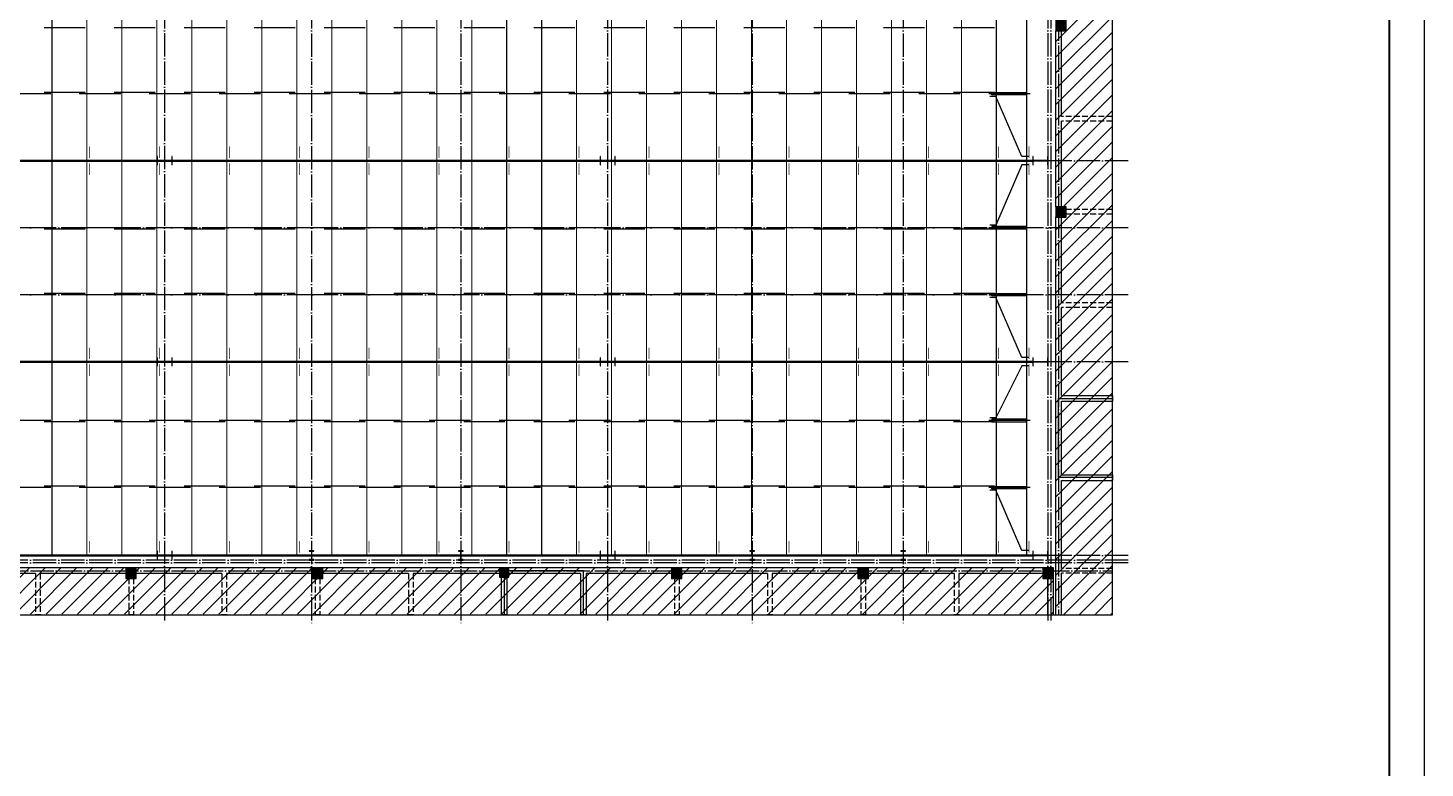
# Model space of a CAD drawing. Extents: x 447413 to 2975780, y -1432727 to 1301644.
# Drawn here: x 2320004 to 2379922, y -505126 to -473358 of the extents above; entities that cross this region are included whole.
import ezdxf

# ---------------------------------------------------------------- set-up
doc = ezdxf.new("R2010")
doc.units = 0
doc.header["$LTSCALE"] = 1000
doc.header["$MEASUREMENT"] = 0
doc.linetypes.add('DASH', pattern=[0.35, 0.25, -0.1])
doc.linetypes.add('DOTE', pattern=[2.42, 2, -0.2, 0.02, -0.2])
for name, color, linetype in [('3T_WOOD', 21, 'Continuous'), ('COLUMN', 9, 'Continuous'), ('DIM_SYMB', 3, 'Continuous'), ('DOTE', 1, 'Continuous'), ('LG', 200, 'Continuous'), ('PUB_HATCH', 8, 'Continuous'), ('X公厕', 21, 'Continuous'), ('图框', 253, 'Continuous'), ('柱子', 3, 'Continuous')]:
    doc.layers.add(name, color=color, linetype=linetype)
for name, color, linetype, lineweight in [('WALL', 140, 'Continuous', 25), ('屋面隅撑', 10, 'Continuous', 30), ('檩条', 7, 'Continuous', 18), ('钢梁', 141, 'Continuous', 18)]:
    doc.layers.add(name, color=color, linetype=linetype, lineweight=lineweight)

# ---------------------------------------------------------------- blocks, each defined once
blk = doc.blocks.new('A$C6B0021A6')
at = {"layer": '图框', "color": 2, "const_width": 40, "elevation": -84000}
blk.add_lwpolyline([(20, 84120), (118920, 84120), (118920, 20), (20, 20)], close=True, dxfattribs=at)
at = {"layer": '图框', "color": 153, "const_width": 58, "elevation": -84000}
blk.add_lwpolyline([(111420, 1020), (2520, 1020), (2520, 83120), (111420, 83120)], close=True, dxfattribs=at)
blk = doc.blocks.new('_FZH')
blk.add_lwpolyline([(-0.5, -0.5), (0.5, -0.5), (0.5, 0.5), (-0.5, 0.5)], close=True)
at = {"layer": 'PUB_HATCH'}
blk.add_solid([(-0.5, -0.5), (0.5, -0.5), (-0.5, 0.5), (0.5, 0.5)], dxfattribs=at)

msp = doc.modelspace()

# ---------------------------------------------------------------- hatches: boundary and pattern name
at = {"layer": 'PUB_HATCH'}
h = msp.add_hatch(dxfattribs=at)
h.set_pattern_fill('ANSI31', color=256, scale=300, style=0)
h.set_pattern_definition([(45, (2335527.2, -429763.64), (-336.7596, 336.7596), [])])
h.paths.add_polyline_path([(2364085.8, -444536.9), (2366515.7, -444536.9), (2366515.7, -498541.5), (2364085.8, -498541.5)])
h = msp.add_hatch(dxfattribs=at)
h.set_pattern_fill('ANSI31', color=256, scale=300, style=0)
h.set_pattern_definition([(45, (2031895.8, -429763.64), (-336.7596, 336.7596), [])])
h.paths.add_polyline_path([(2363985.8, -496546.5), (2267966.1, -496546.5), (2267966.1, -498514.9), (2363985.8, -498514.9)])

# ---------------------------------------------------------------- linework, layer by layer
at = {"layer": '3T_WOOD', "linetype": 'DASH'}
for p, q in [((2366515.7, -477156.5, 126000), (2364325.8, -477156.5, 126000)), ((2366515.7, -477356.5, 126000), (2364325.8, -477356.5, 126000)), ((2366515.7, -477356.5, 126000), (2366515.7, -477156.5, 126000)), ((2366515.7, -481156.5, 126000), (2364535.8, -481156.5, 126000)), ((2366515.7, -481356.5, 126000), (2364535.8, -481356.5, 126000)), ((2366515.7, -481356.5, 126000), (2366515.7, -481156.5, 126000)), ((2366515.7, -485156.5, 126000), (2364325.8, -485156.5, 126000)), ((2366515.7, -485356.5, 126000), (2366515.7, -485156.5, 126000)), ((2366515.7, -485356.5, 126000), (2364325.8, -485356.5, 126000)), ((2366515.7, -496556.5, 126000), (2364325.8, -496556.5, 126000)), ((2366515.7, -496756.5, 126000), (2366515.7, -496556.5, 126000)), ((2320326.1, -496776.5, 126000), (2320326.1, -498541.5, 126000)), ((2320526.1, -496776.5, 126000), (2320526.1, -498541.5, 126000)), ((2324326.1, -496986.5, 126000), (2324326.1, -498541.5, 126000)), ((2324526.1, -496986.5, 126000), (2324526.1, -498541.5, 126000)), ((2328326.1, -496776.5, 126000), (2328326.1, -498541.5, 126000)), ((2328526.1, -496776.5, 126000), (2328526.1, -498541.5, 126000)), ((2332326.1, -496986.5, 126000), (2332326.1, -498541.5, 126000)), ((2332526.1, -496986.5, 126000), (2332526.1, -498541.5, 126000)), ((2336326.1, -496776.5, 126000), (2336326.1, -498541.5, 126000)), ((2336526.1, -496776.5, 126000), (2336526.1, -498541.5, 126000)), ((2347726.1, -496986.5, 126000), (2347726.1, -498541.5, 126000)), ((2347926.1, -496986.5, 126000), (2347926.1, -498541.5, 126000)), ((2351726.1, -496776.5, 126000), (2351726.1, -498541.5, 126000)), ((2351926.1, -496776.5, 126000), (2351926.1, -498541.5, 126000)), ((2355726.1, -496986.5, 126000), (2355726.1, -498541.5, 126000)), ((2355926.1, -496986.5, 126000), (2355926.1, -498541.5, 126000)), ((2359726.1, -496776.5, 126000), (2359726.1, -498541.5, 126000)), ((2359926.1, -496776.5, 126000), (2359926.1, -498541.5, 126000)), ((2366515.7, -496756.5, 126000), (2364325.8, -496756.5, 126000)), ((2320526.1, -498541.5, 126000), (2320326.1, -498541.5, 126000)), ((2324526.1, -498541.5, 126000), (2324326.1, -498541.5, 126000)), ((2328526.1, -498541.5, 126000), (2328326.1, -498541.5, 126000)), ((2332526.1, -498541.5, 126000), (2332326.1, -498541.5, 126000)), ((2336526.1, -498541.5, 126000), (2336326.1, -498541.5, 126000)), ((2347926.1, -498541.5, 126000), (2347726.1, -498541.5, 126000)), ((2351926.1, -498541.5, 126000), (2351726.1, -498541.5, 126000)), ((2355926.1, -498541.5, 126000), (2355726.1, -498541.5, 126000)), ((2359926.1, -498541.5, 126000), (2359726.1, -498541.5, 126000))]:
    msp.add_line(p, q, dxfattribs=at)
at = {"layer": 'DIM_SYMB', "elevation": 126000}
for points in [[(2366515.7, -498541.5), (2366515.7, -438704.1), (2366200.7, -438589.4), (2366830.7, -438478.3), (2366515.7, -438366.6), (2366515.7, -378529.1)], [(2266739.9, -498541.5), (2316459.1, -498541.5), (2316573.7, -498226.5), (2316684.8, -498856.5), (2316796.6, -498541.5), (2366515.7, -498541.5)]]:
    msp.add_lwpolyline(points, dxfattribs=at)
at = {"layer": 'DOTE', "color": 8, "linetype": 'DOTE', "ltscale": 0.5}
for p, q in [((2325865.8, -377995.7, 126000), (2325865.8, -498983.1, 126000)), ((2344865.8, -377995.7, 126000), (2344865.8, -498983.1, 126000)), ((2363865.8, -377995.7, 126000), (2363865.8, -498983.1, 126000)), ((2367195, -479056.5, 126000), (2266776.3, -479056.5, 126000)), ((2367195, -481931.5, 126000), (2266776.3, -481931.5, 126000)), ((2367195, -484811.5, 126000), (2266776.3, -484811.5, 126000)), ((2367195, -487686.5, 126000), (2266776.3, -487686.5, 126000)), ((2367195, -495996.5, 126000), (2266776.3, -495996.5, 126000)), ((2367195, -496316.5, 126000), (2266776.3, -496316.5, 126000))]:
    msp.add_line(p, q, dxfattribs=at)
at = {"layer": 'DOTE', "linetype": 'DOTE', "ltscale": 0.5}
for p, q in [((2363745.8, -377995.7, 126000), (2363745.8, -498983.1, 126000)), ((2367195, -496196.5, 126000), (2266776.3, -496196.5, 126000))]:
    msp.add_line(p, q, dxfattribs=at)
at = {"layer": 'DOTE', "color": 8, "linetype": 'DOTE', "ltscale": 0.5, "elevation": 126000}
for points in [[(2332166.1, -378003.3), (2332166.1, -498989.2)], [(2338566.1, -378003.3), (2338566.1, -498989.2)], [(2351066.1, -378003.3), (2351066.1, -498989.2)], [(2357546.1, -378003.3), (2357546.1, -498989.2)], [(2364205.8, -378529.1), (2364205.8, -498541.5)], [(2268086.1, -496656.5), (2366515.7, -496656.5)]]:
    msp.add_lwpolyline(points, dxfattribs=at)
at = {"layer": 'LG'}
for p, q in [((2322461.2, -473359, 126000), (2320701.8, -473359, 126000)), ((2325461.2, -473359, 126000), (2323701.8, -473359, 126000)), ((2328461.2, -473359, 126000), (2326701.8, -473359, 126000)), ((2331461.2, -473359, 126000), (2329701.8, -473359, 126000)), ((2334461.2, -473359, 126000), (2332701.8, -473359, 126000)), ((2337461.2, -473359, 126000), (2335701.8, -473359, 126000)), ((2340461.2, -473359, 126000), (2338701.8, -473359, 126000)), ((2343461.2, -473359, 126000), (2341701.8, -473359, 126000)), ((2346461.2, -473359, 126000), (2344701.8, -473359, 126000)), ((2349461.2, -473359, 126000), (2347701.8, -473359, 126000)), ((2352461.2, -473359, 126000), (2350701.8, -473359, 126000)), ((2355461.2, -473359, 126000), (2353701.8, -473359, 126000)), ((2358461.2, -473359, 126000), (2356701.8, -473359, 126000)), ((2361461.2, -473359, 126000), (2359701.8, -473359, 126000)), ((2320981.8, -476181.5, 126000), (2319207.7, -476181.5, 126000)), ((2322461.2, -476124, 126000), (2320701.8, -476124, 126000)), ((2323981.8, -476181.5, 126000), (2322207.7, -476181.5, 126000)), ((2325461.2, -476124, 126000), (2323701.8, -476124, 126000)), ((2326981.8, -476181.5, 126000), (2325207.7, -476181.5, 126000)), ((2328461.2, -476124, 126000), (2326701.8, -476124, 126000)), ((2329981.8, -476181.5, 126000), (2328207.7, -476181.5, 126000)), ((2331461.2, -476124, 126000), (2329701.8, -476124, 126000)), ((2332981.8, -476181.5, 126000), (2331207.7, -476181.5, 126000)), ((2334461.2, -476124, 126000), (2332701.8, -476124, 126000)), ((2335981.8, -476181.5, 126000), (2334207.7, -476181.5, 126000)), ((2337461.2, -476124, 126000), (2335701.8, -476124, 126000)), ((2338981.8, -476181.5, 126000), (2337207.7, -476181.5, 126000)), ((2340461.2, -476124, 126000), (2338701.8, -476124, 126000)), ((2341981.8, -476181.5, 126000), (2340207.7, -476181.5, 126000)), ((2343461.2, -476124, 126000), (2341701.8, -476124, 126000)), ((2344981.8, -476181.5, 126000), (2343207.7, -476181.5, 126000)), ((2346461.2, -476124, 126000), (2344701.8, -476124, 126000)), ((2347981.8, -476181.5, 126000), (2346207.7, -476181.5, 126000)), ((2349461.2, -476124, 126000), (2347701.8, -476124, 126000)), ((2350981.8, -476181.5, 126000), (2349207.7, -476181.5, 126000)), ((2352461.2, -476124, 126000), (2350701.8, -476124, 126000)), ((2353981.8, -476181.5, 126000), (2352207.7, -476181.5, 126000)), ((2355461.2, -476124, 126000), (2353701.8, -476124, 126000)), ((2356981.8, -476181.5, 126000), (2355207.7, -476181.5, 126000)), ((2358461.2, -476124, 126000), (2356701.8, -476124, 126000)), ((2359981.8, -476181.5, 126000), (2358207.7, -476181.5, 126000)), ((2361461.2, -476124, 126000), (2359701.8, -476124, 126000)), ((2362981.8, -476181.5, 126000), (2361207.7, -476181.5, 126000)), ((2320981.8, -481931.5, 126000), (2319207.7, -481931.5, 126000)), ((2322461.2, -481989, 126000), (2320701.8, -481989, 126000)), ((2323981.8, -481931.5, 126000), (2322207.7, -481931.5, 126000)), ((2325461.2, -481989, 126000), (2323701.8, -481989, 126000)), ((2326981.8, -481931.5, 126000), (2325207.7, -481931.5, 126000)), ((2328461.2, -481989, 126000), (2326701.8, -481989, 126000)), ((2329981.8, -481931.5, 126000), (2328207.7, -481931.5, 126000)), ((2331461.2, -481989, 126000), (2329701.8, -481989, 126000)), ((2332981.8, -481931.5, 126000), (2331207.7, -481931.5, 126000)), ((2334461.2, -481989, 126000), (2332701.8, -481989, 126000)), ((2335981.8, -481931.5, 126000), (2334207.7, -481931.5, 126000)), ((2337461.2, -481989, 126000), (2335701.8, -481989, 126000)), ((2338981.8, -481931.5, 126000), (2337207.7, -481931.5, 126000)), ((2340461.2, -481989, 126000), (2338701.8, -481989, 126000)), ((2341981.8, -481931.5, 126000), (2340207.7, -481931.5, 126000)), ((2343461.2, -481989, 126000), (2341701.8, -481989, 126000)), ((2344981.8, -481931.5, 126000), (2343207.7, -481931.5, 126000)), ((2346461.2, -481989, 126000), (2344701.8, -481989, 126000)), ((2347981.8, -481931.5, 126000), (2346207.7, -481931.5, 126000)), ((2349461.2, -481989, 126000), (2347701.8, -481989, 126000)), ((2350981.8, -481931.5, 126000), (2349207.7, -481931.5, 126000)), ((2352461.2, -481989, 126000), (2350701.8, -481989, 126000)), ((2353981.8, -481931.5, 126000), (2352207.7, -481931.5, 126000)), ((2355461.2, -481989, 126000), (2353701.8, -481989, 126000)), ((2356981.8, -481931.5, 126000), (2355207.7, -481931.5, 126000)), ((2358461.2, -481989, 126000), (2356701.8, -481989, 126000)), ((2359981.8, -481931.5, 126000), (2358207.7, -481931.5, 126000)), ((2361461.2, -481989, 126000), (2359701.8, -481989, 126000)), ((2362981.8, -481931.5, 126000), (2361207.7, -481931.5, 126000)), ((2320981.8, -484811.5, 126000), (2319207.7, -484811.5, 126000)), ((2322461.2, -484754, 126000), (2320701.8, -484754, 126000)), ((2323981.8, -484811.5, 126000), (2322207.7, -484811.5, 126000)), ((2325461.2, -484754, 126000), (2323701.8, -484754, 126000)), ((2326981.8, -484811.5, 126000), (2325207.7, -484811.5, 126000)), ((2328461.2, -484754, 126000), (2326701.8, -484754, 126000)), ((2329981.8, -484811.5, 126000), (2328207.7, -484811.5, 126000)), ((2331461.2, -484754, 126000), (2329701.8, -484754, 126000)), ((2332981.8, -484811.5, 126000), (2331207.7, -484811.5, 126000)), ((2334461.2, -484754, 126000), (2332701.8, -484754, 126000)), ((2335981.8, -484811.5, 126000), (2334207.7, -484811.5, 126000)), ((2337461.2, -484754, 126000), (2335701.8, -484754, 126000)), ((2338981.8, -484811.5, 126000), (2337207.7, -484811.5, 126000)), ((2340461.2, -484754, 126000), (2338701.8, -484754, 126000)), ((2341981.8, -484811.5, 126000), (2340207.7, -484811.5, 126000)), ((2343461.2, -484754, 126000), (2341701.8, -484754, 126000)), ((2344981.8, -484811.5, 126000), (2343207.7, -484811.5, 126000)), ((2346461.2, -484754, 126000), (2344701.8, -484754, 126000)), ((2347981.8, -484811.5, 126000), (2346207.7, -484811.5, 126000)), ((2349461.2, -484754, 126000), (2347701.8, -484754, 126000)), ((2350981.8, -484811.5, 126000), (2349207.7, -484811.5, 126000)), ((2352461.2, -484754, 126000), (2350701.8, -484754, 126000)), ((2353981.8, -484811.5, 126000), (2352207.7, -484811.5, 126000)), ((2355461.2, -484754, 126000), (2353701.8, -484754, 126000)), ((2356981.8, -484811.5, 126000), (2355207.7, -484811.5, 126000)), ((2358461.2, -484754, 126000), (2356701.8, -484754, 126000)), ((2359981.8, -484811.5, 126000), (2358207.7, -484811.5, 126000)), ((2361461.2, -484754, 126000), (2359701.8, -484754, 126000)), ((2362981.8, -484811.5, 126000), (2361207.7, -484811.5, 126000)), ((2320981.8, -490208.4, 126000), (2319207.7, -490208.4, 126000)), ((2322461.2, -490265.9, 126000), (2320701.8, -490265.9, 126000)), ((2323981.8, -490208.4, 126000), (2322207.7, -490208.4, 126000)), ((2325461.2, -490265.9, 126000), (2323701.8, -490265.9, 126000)), ((2326981.8, -490208.4, 126000), (2325207.7, -490208.4, 126000)), ((2328461.2, -490265.9, 126000), (2326701.8, -490265.9, 126000)), ((2329981.8, -490208.4, 126000), (2328207.7, -490208.4, 126000)), ((2331461.2, -490265.9, 126000), (2329701.8, -490265.9, 126000)), ((2332981.8, -490208.4, 126000), (2331207.7, -490208.4, 126000)), ((2334461.2, -490265.9, 126000), (2332701.8, -490265.9, 126000)), ((2335981.8, -490208.4, 126000), (2334207.7, -490208.4, 126000)), ((2337461.2, -490265.9, 126000), (2335701.8, -490265.9, 126000)), ((2338981.8, -490208.4, 126000), (2337207.7, -490208.4, 126000)), ((2340461.2, -490265.9, 126000), (2338701.8, -490265.9, 126000)), ((2341981.8, -490208.4, 126000), (2340207.7, -490208.4, 126000)), ((2343461.2, -490265.9, 126000), (2341701.8, -490265.9, 126000)), ((2344981.8, -490208.4, 126000), (2343207.7, -490208.4, 126000)), ((2346461.2, -490265.9, 126000), (2344701.8, -490265.9, 126000)), ((2347981.8, -490208.4, 126000), (2346207.7, -490208.4, 126000)), ((2349461.2, -490265.9, 126000), (2347701.8, -490265.9, 126000)), ((2350981.8, -490208.4, 126000), (2349207.7, -490208.4, 126000)), ((2352461.2, -490265.9, 126000), (2350701.8, -490265.9, 126000)), ((2353981.8, -490208.4, 126000), (2352207.7, -490208.4, 126000)), ((2355461.2, -490265.9, 126000), (2353701.8, -490265.9, 126000)), ((2356981.8, -490208.4, 126000), (2355207.7, -490208.4, 126000)), ((2358461.2, -490265.9, 126000), (2356701.8, -490265.9, 126000)), ((2359981.8, -490208.4, 126000), (2358207.7, -490208.4, 126000)), ((2361461.2, -490265.9, 126000), (2359701.8, -490265.9, 126000)), ((2362981.8, -490208.4, 126000), (2361207.7, -490208.4, 126000)), ((2320981.8, -493088.4, 126000), (2319207.7, -493088.4, 126000)), ((2322461.2, -493030.9, 126000), (2320701.8, -493030.9, 126000)), ((2323981.8, -493088.4, 126000), (2322207.7, -493088.4, 126000)), ((2325461.2, -493030.9, 126000), (2323701.8, -493030.9, 126000)), ((2326981.8, -493088.4, 126000), (2325207.7, -493088.4, 126000)), ((2328461.2, -493030.9, 126000), (2326701.8, -493030.9, 126000)), ((2329981.8, -493088.4, 126000), (2328207.7, -493088.4, 126000)), ((2331461.2, -493030.9, 126000), (2329701.8, -493030.9, 126000)), ((2332981.8, -493088.4, 126000), (2331207.7, -493088.4, 126000)), ((2334461.2, -493030.9, 126000), (2332701.8, -493030.9, 126000)), ((2335981.8, -493088.4, 126000), (2334207.7, -493088.4, 126000)), ((2337461.2, -493030.9, 126000), (2335701.8, -493030.9, 126000)), ((2338981.8, -493088.4, 126000), (2337207.7, -493088.4, 126000)), ((2340461.2, -493030.9, 126000), (2338701.8, -493030.9, 126000)), ((2341981.8, -493088.4, 126000), (2340207.7, -493088.4, 126000)), ((2343461.2, -493030.9, 126000), (2341701.8, -493030.9, 126000)), ((2344981.8, -493088.4, 126000), (2343207.7, -493088.4, 126000)), ((2346461.2, -493030.9, 126000), (2344701.8, -493030.9, 126000)), ((2347981.8, -493088.4, 126000), (2346207.7, -493088.4, 126000)), ((2349461.2, -493030.9, 126000), (2347701.8, -493030.9, 126000)), ((2350981.8, -493088.4, 126000), (2349207.7, -493088.4, 126000)), ((2352461.2, -493030.9, 126000), (2350701.8, -493030.9, 126000)), ((2353981.8, -493088.4, 126000), (2352207.7, -493088.4, 126000)), ((2355461.2, -493030.9, 126000), (2353701.8, -493030.9, 126000)), ((2356981.8, -493088.4, 126000), (2355207.7, -493088.4, 126000)), ((2358461.2, -493030.9, 126000), (2356701.8, -493030.9, 126000)), ((2359981.8, -493088.4, 126000), (2358207.7, -493088.4, 126000)), ((2361461.2, -493030.9, 126000), (2359701.8, -493030.9, 126000)), ((2362981.8, -493088.4, 126000), (2361207.7, -493088.4, 126000))]:
    msp.add_line(p, q, dxfattribs=at)
at = {"layer": 'LG', "elevation": 126000}
for points in [[(2362943.3, -478880.3), (2362627.4, -478880.3), (2361509.4, -476294.9), (2361256.5, -476294.9)], [(2362943.3, -479232.7), (2362627.4, -479232.7), (2361509.4, -481818.1), (2361256.5, -481818.1)], [(2362943.3, -487510.3), (2362627.4, -487510.3), (2361509.4, -484924.9), (2361256.5, -484924.9)], [(2362943.3, -487854.5), (2362627.4, -487854.5), (2361509.4, -490095), (2361256.5, -490095)], [(2362943.3, -495787.2), (2362627.4, -495787.2), (2361509.4, -493201.7), (2361256.5, -493201.7)]]:
    msp.add_lwpolyline(points, dxfattribs=at)
at = {"layer": 'LG', "color": 7, "elevation": 126000}
for points in [[(2362835.8, -476232.6), (2361335.8, -476232.6), (2361335.8, -476130.4), (2362835.8, -476130.4)], [(2362835.8, -481880.4), (2361335.8, -481880.4), (2361335.8, -481982.6), (2362835.8, -481982.6)], [(2362835.8, -484862.6), (2361335.8, -484862.6), (2361335.8, -484760.4), (2362835.8, -484760.4)], [(2362835.8, -490157.3), (2361335.8, -490157.3), (2361335.8, -490259.5), (2362835.8, -490259.5)], [(2362835.8, -493139.5), (2361335.8, -493139.5), (2361335.8, -493037.3), (2362835.8, -493037.3)]]:
    msp.add_lwpolyline(points, close=True, dxfattribs=at)
at = {"layer": 'WALL'}
for p, q in [((2364085.8, -477256.5, 126000), (2364085.8, -473481.5, 126000)), ((2364325.8, -477156.5, 126000), (2364325.8, -473481.5, 126000)), ((2364085.8, -481031.5, 126000), (2364085.8, -477256.5, 126000)), ((2364325.8, -481031.5, 126000), (2364325.8, -477356.5, 126000)), ((2364085.8, -485256.5, 126000), (2364085.8, -481481.5, 126000)), ((2364325.8, -485156.5, 126000), (2364325.8, -481481.5, 126000)), ((2364085.8, -489256.5, 126000), (2364085.8, -485256.5, 126000)), ((2364325.8, -489136.5, 126000), (2364325.8, -485356.5, 126000)), ((2364085.8, -492656.5, 126000), (2364085.8, -489256.5, 126000)), ((2364325.8, -489136.5, 126000), (2366515.7, -489136.5, 126000)), ((2364325.8, -489376.5, 126000), (2366515.7, -489376.5, 126000)), ((2364325.8, -492536.5, 126000), (2364325.8, -489376.5, 126000)), ((2366515.7, -489136.5, 126000), (2366515.7, -489376.5, 126000)), ((2364085.8, -496656.5, 126000), (2364085.8, -492656.5, 126000)), ((2364325.8, -492536.5, 126000), (2366515.7, -492536.5, 126000)), ((2364325.8, -496556.5, 126000), (2364325.8, -492776.5, 126000)), ((2364325.8, -492776.5, 126000), (2366515.7, -492776.5, 126000)), ((2366515.7, -492536.5, 126000), (2366515.7, -492776.5, 126000)), ((2320426.1, -496536.5, 126000), (2316756.1, -496536.5, 126000)), ((2324201.1, -496536.5, 126000), (2320426.1, -496536.5, 126000)), ((2328426.1, -496536.5, 126000), (2324651.1, -496536.5, 126000)), ((2332201.1, -496536.5, 126000), (2328426.1, -496536.5, 126000)), ((2336426.1, -496536.5, 126000), (2332651.1, -496536.5, 126000)), ((2340226, -496536.5, 126000), (2336426.1, -496536.5, 126000)), ((2343826.1, -496536.5, 126000), (2340626, -496536.5, 126000)), ((2347601.1, -496536.5, 126000), (2343826.1, -496536.5, 126000)), ((2351826.1, -496536.5, 126000), (2348051.1, -496536.5, 126000)), ((2355601.1, -496536.5, 126000), (2351826.1, -496536.5, 126000)), ((2359826.1, -496536.5, 126000), (2356051.1, -496536.5, 126000)), ((2363535.8, -496536.5, 126000), (2359826.1, -496536.5, 126000)), ((2364085.8, -498541.5, 126000), (2364085.8, -496656.5, 126000)), ((2320326.1, -496776.5, 126000), (2316756.1, -496776.5, 126000)), ((2324201.1, -496776.5, 126000), (2320526.1, -496776.5, 126000)), ((2328326.1, -496776.5, 126000), (2324651.1, -496776.5, 126000)), ((2332201.1, -496776.5, 126000), (2328526.1, -496776.5, 126000)), ((2336326.1, -496776.5, 126000), (2332651.1, -496776.5, 126000)), ((2340226, -496776.5, 126000), (2336526.1, -496776.5, 126000)), ((2340306.1, -496936.5, 126000), (2340306.1, -498541.5, 126000)), ((2340546.1, -496936.5, 126000), (2340546.1, -498541.5, 126000)), ((2343706.1, -496776.5, 126000), (2340626, -496776.5, 126000)), ((2343706.1, -496776.5, 126000), (2343706.1, -498541.5, 126000)), ((2347601.1, -496776.5, 126000), (2343946.1, -496776.5, 126000)), ((2343946.1, -496776.5, 126000), (2343946.1, -498541.5, 126000)), ((2351726.1, -496776.5, 126000), (2348051.1, -496776.5, 126000)), ((2355601.1, -496776.5, 126000), (2351926.1, -496776.5, 126000)), ((2359726.1, -496776.5, 126000), (2356051.1, -496776.5, 126000)), ((2363535.8, -496776.5, 126000), (2359926.1, -496776.5, 126000)), ((2363745.8, -498541.5, 126000), (2363745.8, -496986.5, 126000)), ((2363985.8, -498541.5, 126000), (2363985.8, -496986.5, 126000)), ((2364325.8, -498541.5, 126000), (2364325.8, -496756.5, 126000)), ((2340546.1, -498541.5, 126000), (2340306.1, -498541.5, 126000)), ((2343946.1, -498541.5, 126000), (2343706.1, -498541.5, 126000)), ((2363745.8, -498541.5, 126000), (2363985.8, -498541.5, 126000)), ((2364085.8, -498541.5, 126000), (2364325.8, -498541.5, 126000))]:
    msp.add_line(p, q, dxfattribs=at)
at = {"layer": 'X公厕', "ltscale": 5, "elevation": 126000}
for points in [[(2366515.7, -492656.5), (2364205.8, -492656.5), (2364205.8, -489256.5), (2366515.7, -489256.5)], [(2343826.1, -498541.5), (2343826.1, -496656.5), (2340426.1, -496656.5), (2340426.1, -498541.5)]]:
    msp.add_lwpolyline(points, dxfattribs=at)
at = {"layer": '屋面隅撑', "const_width": 30, "elevation": 126000}
for points in [[(2322637.3, -478944.8), (2322637.3, -478444.8)], [(2325637.3, -478944.8), (2325637.3, -478444.8)], [(2328637.3, -478944.8), (2328637.3, -478444.8)], [(2331637.3, -478944.8), (2331637.3, -478444.8)], [(2334637.3, -478944.8), (2334637.3, -478444.8)], [(2337637.3, -478944.8), (2337637.3, -478444.8)], [(2340637.3, -478944.8), (2340637.3, -478444.8)], [(2343637.3, -478944.8), (2343637.3, -478444.8)], [(2346637.3, -478944.8), (2346637.3, -478444.8)], [(2349637.3, -478944.8), (2349637.3, -478444.8)], [(2352637.3, -478944.8), (2352637.3, -478444.8)], [(2355637.3, -478944.8), (2355637.3, -478444.8)], [(2358637.3, -478944.8), (2358637.3, -478444.8)], [(2361637.3, -478944.8), (2361637.3, -478444.8)], [(2362937.3, -478944.8), (2362937.3, -478444.8)], [(2322637.3, -479168.2), (2322637.3, -479668.2)], [(2325637.3, -479168.2), (2325637.3, -479668.2)], [(2328637.3, -479168.2), (2328637.3, -479668.2)], [(2331637.3, -479168.2), (2331637.3, -479668.2)], [(2334637.3, -479168.2), (2334637.3, -479668.2)], [(2337637.3, -479168.2), (2337637.3, -479668.2)], [(2340637.3, -479168.2), (2340637.3, -479668.2)], [(2343637.3, -479168.2), (2343637.3, -479668.2)], [(2346637.3, -479168.2), (2346637.3, -479668.2)], [(2349637.3, -479168.2), (2349637.3, -479668.2)], [(2352637.3, -479168.2), (2352637.3, -479668.2)], [(2355637.3, -479168.2), (2355637.3, -479668.2)], [(2358637.3, -479168.2), (2358637.3, -479668.2)], [(2361637.3, -479168.2), (2361637.3, -479668.2)], [(2362937.3, -479168.2), (2362937.3, -479668.2)], [(2322637.3, -487574.8), (2322637.3, -487074.8)], [(2325637.3, -487574.8), (2325637.3, -487074.8)], [(2328637.3, -487574.8), (2328637.3, -487074.8)], [(2331637.3, -487574.8), (2331637.3, -487074.8)], [(2334637.3, -487574.8), (2334637.3, -487074.8)], [(2337637.3, -487574.8), (2337637.3, -487074.8)], [(2340637.3, -487574.8), (2340637.3, -487074.8)], [(2343637.3, -487574.8), (2343637.3, -487074.8)], [(2346637.3, -487574.8), (2346637.3, -487074.8)], [(2349637.3, -487574.8), (2349637.3, -487074.8)], [(2352637.3, -487574.8), (2352637.3, -487074.8)], [(2355637.3, -487574.8), (2355637.3, -487074.8)], [(2358637.3, -487574.8), (2358637.3, -487074.8)], [(2361637.3, -487574.8), (2361637.3, -487074.8)], [(2362937.3, -487574.8), (2362937.3, -487074.8)], [(2322637.3, -487798.2), (2322637.3, -488298.2)], [(2325637.3, -487798.2), (2325637.3, -488298.2)], [(2328637.3, -487798.2), (2328637.3, -488298.2)], [(2331637.3, -487798.2), (2331637.3, -488298.2)], [(2334637.3, -487798.2), (2334637.3, -488298.2)], [(2337637.3, -487798.2), (2337637.3, -488298.2)], [(2340637.3, -487798.2), (2340637.3, -488298.2)], [(2343637.3, -487798.2), (2343637.3, -488298.2)], [(2346637.3, -487798.2), (2346637.3, -488298.2)], [(2349637.3, -487798.2), (2349637.3, -488298.2)], [(2352637.3, -487798.2), (2352637.3, -488298.2)], [(2355637.3, -487798.2), (2355637.3, -488298.2)], [(2358637.3, -487798.2), (2358637.3, -488298.2)], [(2361637.3, -487798.2), (2361637.3, -488298.2)], [(2362937.3, -487798.2), (2362937.3, -488298.2)], [(2322637.3, -495884.8), (2322637.3, -495384.8)], [(2325637.3, -495884.8), (2325637.3, -495384.8)], [(2328637.3, -495884.8), (2328637.3, -495384.8)], [(2331637.3, -495884.8), (2331637.3, -495384.8)], [(2334637.3, -495884.8), (2334637.3, -495384.8)], [(2337637.3, -495884.8), (2337637.3, -495384.8)], [(2340637.3, -495884.8), (2340637.3, -495384.8)], [(2343637.3, -495884.8), (2343637.3, -495384.8)], [(2346637.3, -495884.8), (2346637.3, -495384.8)], [(2349637.3, -495884.8), (2349637.3, -495384.8)], [(2352637.3, -495884.8), (2352637.3, -495384.8)], [(2355637.3, -495884.8), (2355637.3, -495384.8)], [(2358637.3, -495884.8), (2358637.3, -495384.8)], [(2361637.3, -495884.8), (2361637.3, -495384.8)], [(2362937.3, -495884.8), (2362937.3, -495384.8)]]:
    msp.add_lwpolyline(points, dxfattribs=at)
at = {"layer": '柱子', "color": 6, "ltscale": 100, "elevation": 126000}
for points in [[(2326176.8, -479052.5), (2325554.8, -479052.5), (2325554.8, -478881.5), (2325540.8, -478881.5), (2325540.8, -479231.5), (2325554.8, -479231.5), (2325554.8, -479060.5), (2326176.8, -479060.5), (2326176.8, -479231.5), (2326190.8, -479231.5), (2326190.8, -478881.5), (2326176.8, -478881.5)], [(2345176.8, -479052.5), (2344554.8, -479052.5), (2344554.8, -478881.5), (2344540.8, -478881.5), (2344540.8, -479231.5), (2344554.8, -479231.5), (2344554.8, -479060.5), (2345176.8, -479060.5), (2345176.8, -479231.5), (2345190.8, -479231.5), (2345190.8, -478881.5), (2345176.8, -478881.5)], [(2363731.8, -479052.5), (2363109.8, -479052.5), (2363109.8, -478881.5), (2363095.8, -478881.5), (2363095.8, -479231.5), (2363109.8, -479231.5), (2363109.8, -479060.5), (2363731.8, -479060.5), (2363731.8, -479231.5), (2363745.8, -479231.5), (2363745.8, -478881.5), (2363731.8, -478881.5)], [(2326176.8, -487682.5), (2325554.8, -487682.5), (2325554.8, -487511.5), (2325540.8, -487511.5), (2325540.8, -487861.5), (2325554.8, -487861.5), (2325554.8, -487690.5), (2326176.8, -487690.5), (2326176.8, -487861.5), (2326190.8, -487861.5), (2326190.8, -487511.5), (2326176.8, -487511.5)], [(2345176.8, -487682.5), (2344554.8, -487682.5), (2344554.8, -487511.5), (2344540.8, -487511.5), (2344540.8, -487861.5), (2344554.8, -487861.5), (2344554.8, -487690.5), (2345176.8, -487690.5), (2345176.8, -487861.5), (2345190.8, -487861.5), (2345190.8, -487511.5), (2345176.8, -487511.5)], [(2363731.8, -487682.5), (2363109.8, -487682.5), (2363109.8, -487511.5), (2363095.8, -487511.5), (2363095.8, -487861.5), (2363109.8, -487861.5), (2363109.8, -487690.5), (2363731.8, -487690.5), (2363731.8, -487861.5), (2363745.8, -487861.5), (2363745.8, -487511.5), (2363731.8, -487511.5)], [(2326176.8, -495992.5), (2325554.8, -495992.5), (2325554.8, -495821.5), (2325540.8, -495821.5), (2325540.8, -496171.5), (2325554.8, -496171.5), (2325554.8, -496000.5), (2326176.8, -496000.5), (2326176.8, -496171.5), (2326190.8, -496171.5), (2326190.8, -495821.5), (2326176.8, -495821.5)], [(2345176.8, -495992.5), (2344554.8, -495992.5), (2344554.8, -495821.5), (2344540.8, -495821.5), (2344540.8, -496171.5), (2344554.8, -496171.5), (2344554.8, -496000.5), (2345176.8, -496000.5), (2345176.8, -496171.5), (2345190.8, -496171.5), (2345190.8, -495821.5), (2345176.8, -495821.5)], [(2363731.8, -495992.5), (2363109.8, -495992.5), (2363109.8, -495821.5), (2363095.8, -495821.5), (2363095.8, -496171.5), (2363109.8, -496171.5), (2363109.8, -496000.5), (2363731.8, -496000.5), (2363731.8, -496171.5), (2363745.8, -496171.5), (2363745.8, -495821.5), (2363731.8, -495821.5)]]:
    msp.add_lwpolyline(points, close=True, dxfattribs=at)
for points in [[(2332266.1, -495817.5), (2332266.1, -495796.5), (2332066.1, -495796.5), (2332066.1, -495817.5), (2332146.6, -495817.5, -0.4142136), (2332159.6, -495830.5), (2332159.6, -496162.5, -0.4142136), (2332146.6, -496175.5), (2332066.1, -496175.5), (2332066.1, -496196.5), (2332266.1, -496196.5), (2332266.1, -496175.5), (2332185.6, -496175.5, -0.4142136), (2332172.6, -496162.5), (2332172.6, -495830.5, -0.4142136), (2332185.6, -495817.5)], [(2338666.1, -495817.5), (2338666.1, -495796.5), (2338466.1, -495796.5), (2338466.1, -495817.5), (2338546.6, -495817.5, -0.4142136), (2338559.6, -495830.5), (2338559.6, -496162.5, -0.4142136), (2338546.6, -496175.5), (2338466.1, -496175.5), (2338466.1, -496196.5), (2338666.1, -496196.5), (2338666.1, -496175.5), (2338585.6, -496175.5, -0.4142136), (2338572.6, -496162.5), (2338572.6, -495830.5, -0.4142136), (2338585.6, -495817.5)], [(2351166.1, -495817.5), (2351166.1, -495796.5), (2350966.1, -495796.5), (2350966.1, -495817.5), (2351046.6, -495817.5, -0.4142136), (2351059.6, -495830.5), (2351059.6, -496162.5, -0.4142136), (2351046.6, -496175.5), (2350966.1, -496175.5), (2350966.1, -496196.5), (2351166.1, -496196.5), (2351166.1, -496175.5), (2351085.6, -496175.5, -0.4142136), (2351072.6, -496162.5), (2351072.6, -495830.5, -0.4142136), (2351085.6, -495817.5)], [(2357646.1, -495817.5), (2357646.1, -495796.5), (2357446.1, -495796.5), (2357446.1, -495817.5), (2357526.6, -495817.5, -0.4142136), (2357539.6, -495830.5), (2357539.6, -496162.5, -0.4142136), (2357526.6, -496175.5), (2357446.1, -496175.5), (2357446.1, -496196.5), (2357646.1, -496196.5), (2357646.1, -496175.5), (2357565.6, -496175.5, -0.4142136), (2357552.6, -496162.5), (2357552.6, -495830.5, -0.4142136), (2357565.6, -495817.5)]]:
    msp.add_lwpolyline(points, format="xyb", close=True, dxfattribs=at)
at = {"layer": '檩条', "color": 2, "const_width": 45, "elevation": 126000}
for points in [[(2321035.8, -381077.4), (2321035.8, -495996.5)], [(2322535.8, -381077.4), (2322535.8, -495996.5)], [(2324035.8, -381077.4), (2324035.8, -495996.5)], [(2325535.8, -381077.4), (2325535.8, -495996.5)], [(2327035.8, -381077.4), (2327035.8, -495996.5)], [(2328535.8, -381077.4), (2328535.8, -495996.5)], [(2330035.8, -381077.4), (2330035.8, -495996.5)], [(2331535.8, -381077.4), (2331535.8, -495996.5)], [(2333035.8, -381077.4), (2333035.8, -495996.5)], [(2334535.8, -381077.4), (2334535.8, -495996.5)], [(2336035.8, -381077.4), (2336035.8, -495996.5)], [(2337535.8, -381077.4), (2337535.8, -495996.5)], [(2339035.8, -381077.4), (2339035.8, -495996.5)], [(2340535.8, -381077.4), (2340535.8, -495996.5)], [(2342035.8, -381077.4), (2342035.8, -495996.5)], [(2343535.8, -381077.4), (2343535.8, -495996.5)], [(2345035.8, -381077.4), (2345035.8, -495996.5)], [(2346535.8, -381077.4), (2346535.8, -495996.5)], [(2348035.8, -381077.4), (2348035.8, -495996.5)], [(2349535.8, -381077.4), (2349535.8, -495996.5)], [(2351035.8, -381077.4), (2351035.8, -495996.5)], [(2352535.8, -381077.4), (2352535.8, -495996.5)], [(2354035.8, -381077.4), (2354035.8, -495996.5)], [(2355535.8, -381077.4), (2355535.8, -495996.5)], [(2357035.8, -381077.4), (2357035.8, -495996.5)], [(2358535.8, -381077.4), (2358535.8, -495996.5)], [(2360035.8, -381077.4), (2360035.8, -495996.5)], [(2361535.8, -381077.4), (2361535.8, -495996.5)], [(2362835.8, -381077.4), (2362835.8, -495996.5)]]:
    msp.add_lwpolyline(points, dxfattribs=at)
at = {"layer": '钢梁', "lineweight": 35, "const_width": 100, "elevation": 126000}
for points in [[(2268856.1, -479056.5), (2363095.8, -479056.5)], [(2268856.1, -487686.5), (2363095.8, -487686.5)], [(2268856.1, -495996.5), (2363095.8, -495996.5)]]:
    msp.add_lwpolyline(points, dxfattribs=at)

# ---------------------------------------------------------------- block references
at = {"xscale": 1.5, "yscale": 1.5, "zscale": 1.5, "rotation": 270}
msp.add_blockref('A$C6B0021A6', (2253712, -364986.5, 126000), dxfattribs=at)
at = {"layer": 'COLUMN'}
for p, xscale, yscale, zscale, rotation in [((2364310.8, -473256.5, 126000), 450, 450, 450, 90), ((2364310.8, -481256.5, 126000), 450, 450, 450, 90), ((2324426.1, -496761.5, 126000), 450, 450, 450, 90), ((2332426.1, -496761.5, 126000), 450, 450, 450, 90), ((2340426, -496736.5, 126000), 400, 400, 400, 270), ((2347826.1, -496761.5, 126000), 450, 450, 450, 90), ((2355826.1, -496761.5, 126000), 450, 450, 450, 90), ((2363760.8, -496761.5, 126000), 450, 450, 450, 90)]:
    msp.add_blockref('_FZH', p, dxfattribs=dict(at, xscale=xscale, yscale=yscale, zscale=zscale, rotation=rotation))

doc.saveas('drawing.dxf')
